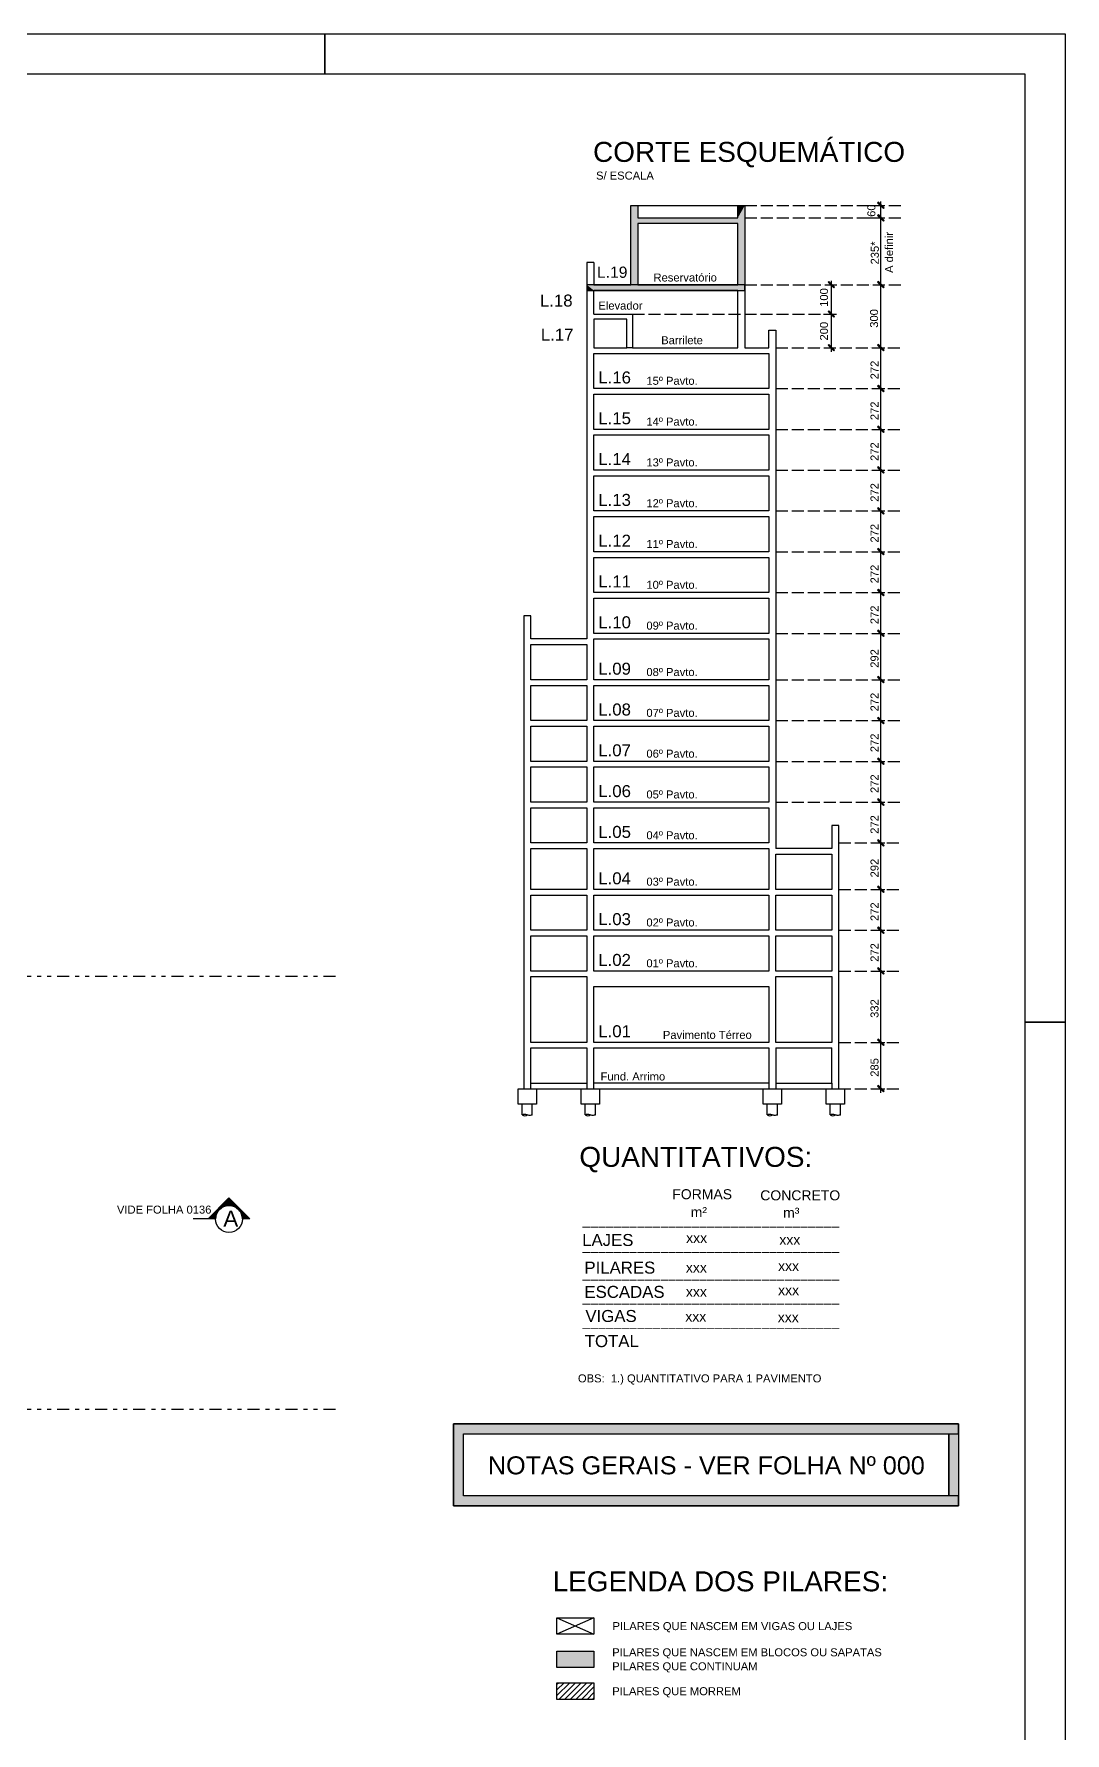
# Model space of a CAD drawing. Extents: x 0 to 119, y 0 to 84.
# Drawn here: x 93.13 to 118.9, y 41.63 to 84.1 of the extents above; entities that cross this region are included whole.
import ezdxf

# ---------------------------------------------------------------- set-up
doc = ezdxf.new("R2010")
doc.units = 0
doc.header["$MEASUREMENT"] = 0
doc.linetypes.add('ESTILO_TQS_0004', pattern=[1.09, 0.3, -0.15, 0.02, -0.15, 0.02, -0.15, 0.3])
doc.linetypes.add('ESTILO_TQS_0005', pattern=[0.4, 0.3, -0.1])
for name, color, linetype in [('1', 1, 'CONTINUOUS'), ('2', 2, 'CONTINUOUS'), ('3', 3, 'CONTINUOUS'), ('37', 8, 'CONTINUOUS'), ('4', 4, 'CONTINUOUS'), ('5', 5, 'CONTINUOUS'), ('7', 7, 'CONTINUOUS'), ('8', 8, 'CONTINUOUS')]:
    doc.layers.add(name, color=color, linetype=linetype)
doc.styles.add('TQS_ARIAL', font='arial.ttf')

msp = doc.modelspace()

# ---------------------------------------------------------------- linework, layer by layer
at = {"layer": '1', "linetype": 'Continuous'}
for p, q in [((114.298987, 79.402365), (114.298987, 79.913473)), ((108.222925, 79.813473), (110.722925, 79.813473)), ((113.912206, 79.502365), (114.398987, 79.502365)), ((114.02214, 79.813473), (114.398987, 79.813473)), ((114.255596, 79.502365), (114.398987, 79.502365)), ((114.298987, 77.730281), (114.298987, 79.602365)), ((112.945751, 77.830281), (113.16113, 77.830281)), ((113.06113, 76.99864), (113.06113, 77.930281)), ((114.1273, 77.830281), (114.398987, 77.830281)), ((114.130652, 77.830281), (114.398987, 77.830281)), ((114.298987, 76.157137), (114.298987, 77.930281)), ((112.860185, 77.09864), (113.16113, 77.09864)), ((112.889443, 77.09864), (113.16113, 77.09864)), ((113.06113, 76.157137), (113.06113, 77.19864)), ((112.889443, 76.257137), (113.16113, 76.257137)), ((114.1273, 76.257137), (114.398987, 76.257137)), ((114.1623, 76.257137), (114.398987, 76.257137)), ((114.298987, 75.137137), (114.298987, 76.357137)), ((114.1273, 75.237137), (114.398987, 75.237137)), ((114.1623, 75.237137), (114.398987, 75.237137)), ((114.298987, 74.117137), (114.298987, 75.337137)), ((114.1273, 74.217137), (114.398987, 74.217137)), ((114.1623, 74.217137), (114.398987, 74.217137)), ((114.298987, 73.097137), (114.298987, 74.317137)), ((114.1273, 73.197137), (114.398987, 73.197137)), ((114.1623, 73.197137), (114.398987, 73.197137)), ((114.298987, 72.077137), (114.298987, 73.297137)), ((114.298987, 71.057137), (114.298987, 72.277137)), ((114.1273, 72.177137), (114.398987, 72.177137)), ((114.1623, 72.177137), (114.398987, 72.177137)), ((114.1273, 71.157137), (114.398987, 71.157137)), ((114.1623, 71.157137), (114.398987, 71.157137)), ((114.298987, 70.037137), (114.298987, 71.257137)), ((114.1273, 70.137137), (114.398987, 70.137137)), ((114.1623, 70.137137), (114.398987, 70.137137)), ((114.298987, 69.017137), (114.298987, 70.237137)), ((114.1273, 69.117137), (114.398987, 69.117137)), ((114.1623, 69.117137), (114.398987, 69.117137)), ((114.298987, 67.857137), (114.298987, 69.217137)), ((114.1273, 67.957137), (114.398987, 67.957137)), ((114.1623, 67.957137), (114.398987, 67.957137)), ((114.298987, 66.837137), (114.298987, 68.057137)), ((114.1273, 66.937137), (114.398987, 66.937137)), ((114.1623, 66.937137), (114.398987, 66.937137)), ((114.298987, 65.817137), (114.298987, 67.037137)), ((114.1273, 65.917137), (114.398987, 65.917137)), ((114.1623, 65.917137), (114.398987, 65.917137)), ((114.298987, 64.797137), (114.298987, 66.017137)), ((114.298987, 63.777137), (114.298987, 64.997137)), ((114.1273, 64.897137), (114.398987, 64.897137)), ((114.1623, 64.897137), (114.398987, 64.897137)), ((114.1273, 63.877137), (114.398987, 63.877137)), ((114.1623, 63.877137), (114.398987, 63.877137)), ((114.298987, 62.617137), (114.298987, 63.977137)), ((114.1273, 62.717137), (114.398987, 62.717137)), ((114.1623, 62.717137), (114.398987, 62.717137)), ((114.298987, 61.597137), (114.298987, 62.817137)), ((114.1273, 61.697137), (114.398987, 61.697137)), ((114.1623, 61.697137), (114.398987, 61.697137)), ((114.298987, 60.577137), (114.298987, 61.797137)), ((114.298987, 58.794055), (114.298987, 60.777137)), ((114.225942, 60.677137), (114.398987, 60.677137)), ((114.225942, 60.677137), (114.398987, 60.677137)), ((114.225942, 58.894055), (114.398987, 58.894055)), ((114.225942, 58.894055), (114.398987, 58.894055)), ((114.298987, 57.634063), (114.298987, 58.994055)), ((114.1273, 57.734063), (114.398987, 57.734063)), ((106.20367, 44.510878), (107.128451, 44.09677)), ((107.128451, 44.510878), (106.20367, 44.09677))]:
    msp.add_line(p, q, dxfattribs=at)
at = {"layer": '1', "linetype": 'ESTILO_TQS_0005'}
for p, q in [((110.897925, 79.813473), (114.806675, 79.813473)), ((110.897925, 79.502365), (114.806675, 79.502365)), ((110.897925, 77.830281), (114.793578, 77.830281)), ((108.090817, 77.09864), (113.2398, 77.09864)), ((111.672925, 76.257137), (114.806675, 76.257137)), ((111.672925, 75.237137), (114.806675, 75.237137)), ((111.672925, 74.217137), (114.806675, 74.217137)), ((111.672925, 73.197137), (114.806675, 73.197137)), ((111.672925, 72.177137), (114.806675, 72.177137)), ((111.672925, 71.157137), (114.806675, 71.157137)), ((111.672925, 70.137137), (114.806675, 70.137137)), ((111.672925, 69.117137), (114.806675, 69.117137)), ((111.672925, 67.957137), (114.806675, 67.957137)), ((111.672925, 66.937137), (114.806675, 66.937137)), ((111.672925, 65.917137), (114.806675, 65.917137)), ((111.672925, 64.897137), (114.806675, 64.897137)), ((113.247925, 63.877137), (114.806675, 63.877137)), ((113.247925, 62.717137), (114.806675, 62.717137)), ((113.247925, 61.697137), (114.806675, 61.697137)), ((113.247925, 60.677137), (114.806675, 60.677137)), ((113.247925, 58.894054), (114.806675, 58.894054)), ((113.247925, 57.734063), (114.806675, 57.734063))]:
    msp.add_line(p, q, dxfattribs=at)
at = {"layer": '1', "linetype": 'Continuous'}
for points in [[(44.900062, 84.099942), (63.400062, 84.099942), (63.400062, 83.099942), (63.400062, 84.099942), (81.900062, 84.099942), (81.900062, 83.099942), (81.900062, 84.099942), (100.400062, 84.099942), (100.400062, 83.099942), (100.400062, 84.099942), (118.900062, 84.099942), (118.900062, 59.399942), (117.900062, 59.399942), (118.900062, 59.399942), (118.900062, 29.699942)], [(114.378548, 79.75159), (114.235642, 79.894496), (114.217964, 79.876818), (114.36087, 79.733913), (114.378548, 79.75159)], [(114.378548, 79.440482), (114.235642, 79.583388), (114.217964, 79.56571), (114.36087, 79.422805), (114.378548, 79.440482)], [(114.378548, 79.440482), (114.235642, 79.583388), (114.217964, 79.56571), (114.36087, 79.422805), (114.378548, 79.440482)], [(113.14069, 77.768398), (112.997785, 77.911304), (112.980107, 77.893626), (113.123013, 77.75072), (113.14069, 77.768398)], [(114.378548, 77.768398), (114.235642, 77.911304), (114.217964, 77.893626), (114.36087, 77.75072), (114.378548, 77.768398)], [(114.378548, 77.768398), (114.235642, 77.911304), (114.217964, 77.893626), (114.36087, 77.75072), (114.378548, 77.768398)], [(113.14069, 77.036757), (112.997785, 77.179663), (112.980107, 77.161985), (113.123013, 77.01908), (113.14069, 77.036757)], [(113.14069, 77.036757), (112.997785, 77.179663), (112.980107, 77.161985), (113.123013, 77.01908), (113.14069, 77.036757)], [(113.14069, 76.195254), (112.997785, 76.33816), (112.980107, 76.320482), (113.123013, 76.177576), (113.14069, 76.195254)], [(114.378548, 76.195254), (114.235642, 76.33816), (114.217964, 76.320482), (114.36087, 76.177576), (114.378548, 76.195254)], [(114.378548, 76.195254), (114.235642, 76.33816), (114.217964, 76.320482), (114.36087, 76.177576), (114.378548, 76.195254)], [(114.378548, 75.175254), (114.235642, 75.31816), (114.217964, 75.300482), (114.36087, 75.157576), (114.378548, 75.175254)], [(114.378548, 75.175254), (114.235642, 75.31816), (114.217964, 75.300482), (114.36087, 75.157576), (114.378548, 75.175254)], [(114.378548, 74.155254), (114.235642, 74.29816), (114.217964, 74.280482), (114.36087, 74.137576), (114.378548, 74.155254)], [(114.378548, 74.155254), (114.235642, 74.29816), (114.217964, 74.280482), (114.36087, 74.137576), (114.378548, 74.155254)], [(114.378548, 73.135254), (114.235642, 73.27816), (114.217964, 73.260482), (114.36087, 73.117576), (114.378548, 73.135254)], [(114.378548, 73.135254), (114.235642, 73.27816), (114.217964, 73.260482), (114.36087, 73.117576), (114.378548, 73.135254)], [(114.378548, 72.115254), (114.235642, 72.25816), (114.217964, 72.240482), (114.36087, 72.097576), (114.378548, 72.115254)], [(114.378548, 72.115254), (114.235642, 72.25816), (114.217964, 72.240482), (114.36087, 72.097576), (114.378548, 72.115254)], [(114.378548, 71.095254), (114.235642, 71.23816), (114.217964, 71.220482), (114.36087, 71.077576), (114.378548, 71.095254)], [(114.378548, 71.095254), (114.235642, 71.23816), (114.217964, 71.220482), (114.36087, 71.077576), (114.378548, 71.095254)], [(114.378548, 70.075254), (114.235642, 70.21816), (114.217964, 70.200482), (114.36087, 70.057576), (114.378548, 70.075254)], [(114.378548, 70.075254), (114.235642, 70.21816), (114.217964, 70.200482), (114.36087, 70.057576), (114.378548, 70.075254)], [(114.378548, 69.055254), (114.235642, 69.19816), (114.217964, 69.180482), (114.36087, 69.037576), (114.378548, 69.055254)], [(114.378548, 69.055254), (114.235642, 69.19816), (114.217964, 69.180482), (114.36087, 69.037576), (114.378548, 69.055254)], [(114.378548, 67.895254), (114.235642, 68.03816), (114.217964, 68.020482), (114.36087, 67.877576), (114.378548, 67.895254)], [(114.378548, 67.895254), (114.235642, 68.03816), (114.217964, 68.020482), (114.36087, 67.877576), (114.378548, 67.895254)], [(114.378548, 66.875254), (114.235642, 67.01816), (114.217964, 67.000482), (114.36087, 66.857576), (114.378548, 66.875254)], [(114.378548, 66.875254), (114.235642, 67.01816), (114.217964, 67.000482), (114.36087, 66.857576), (114.378548, 66.875254)], [(114.378548, 65.855254), (114.235642, 65.99816), (114.217964, 65.980482), (114.36087, 65.837576), (114.378548, 65.855254)], [(114.378548, 65.855254), (114.235642, 65.99816), (114.217964, 65.980482), (114.36087, 65.837576), (114.378548, 65.855254)], [(114.378548, 64.835254), (114.235642, 64.97816), (114.217964, 64.960482), (114.36087, 64.817576), (114.378548, 64.835254)], [(114.378548, 64.835254), (114.235642, 64.97816), (114.217964, 64.960482), (114.36087, 64.817576), (114.378548, 64.835254)], [(114.378548, 63.815254), (114.235642, 63.95816), (114.217964, 63.940482), (114.36087, 63.797576), (114.378548, 63.815254)], [(114.378548, 63.815254), (114.235642, 63.95816), (114.217964, 63.940482), (114.36087, 63.797576), (114.378548, 63.815254)], [(114.378548, 62.655254), (114.235642, 62.79816), (114.217964, 62.780482), (114.36087, 62.637576), (114.378548, 62.655254)], [(114.378548, 62.655254), (114.235642, 62.79816), (114.217964, 62.780482), (114.36087, 62.637576), (114.378548, 62.655254)], [(114.378548, 61.635254), (114.235642, 61.77816), (114.217964, 61.760482), (114.36087, 61.617576), (114.378548, 61.635254)], [(114.378548, 61.635254), (114.235642, 61.77816), (114.217964, 61.760482), (114.36087, 61.617576), (114.378548, 61.635254)], [(114.378548, 60.615254), (114.235642, 60.75816), (114.217964, 60.740482), (114.36087, 60.597576), (114.378548, 60.615254)], [(114.378548, 60.615254), (114.235642, 60.75816), (114.217964, 60.740482), (114.36087, 60.597576), (114.378548, 60.615254)], [(114.378548, 58.832172), (114.235642, 58.975077), (114.217964, 58.9574), (114.36087, 58.814494), (114.378548, 58.832172)], [(114.378548, 58.832172), (114.235642, 58.975077), (114.217964, 58.9574), (114.36087, 58.814494), (114.378548, 58.832172)], [(114.378548, 57.67218), (114.235642, 57.815086), (114.217964, 57.797408), (114.36087, 57.654503), (114.378548, 57.67218)], [(97.485668, 54.479199), (98.006171, 55.004043), (98.526674, 54.479199), (98.342149, 54.479199), (98.341141, 54.505205), (98.337569, 54.534488), (98.330766, 54.565913), (98.320726, 54.597253), (98.308622, 54.625502), (98.293401, 54.653499), (98.277655, 54.677133), (98.258839, 54.700649), (98.23935, 54.721086), (98.210006, 54.746281), (98.176165, 54.768998), (98.151101, 54.782311), (98.119025, 54.795657), (98.083469, 54.806165), (98.043249, 54.813125), (98.009451, 54.815161), (97.981294, 54.814255), (97.942325, 54.809055), (97.909335, 54.80092), (97.873345, 54.787807), (97.842385, 54.772551), (97.813976, 54.754776), (97.788277, 54.73494), (97.762039, 54.710025), (97.735942, 54.678843), (97.716127, 54.648775), (97.699088, 54.615513), (97.686933, 54.58393), (97.679244, 54.55666), (97.673784, 54.528192), (97.6708, 54.499393), (97.670192, 54.479199), (97.485668, 54.479199)], [(103.620622, 49.358555), (103.620622, 47.311029), (116.241603, 47.311029), (116.241603, 47.559169), (103.868704, 47.559169), (103.868704, 49.110474), (116.241603, 49.110474), (116.241603, 49.358555), (103.620622, 49.358555)], [(115.993522, 49.110474), (116.241603, 49.110474), (116.241603, 47.559169), (115.993522, 47.559169), (115.993522, 49.110474)]]:
    msp.add_lwpolyline(points, dxfattribs=at)
for points in [[(114.378548, 79.75159), (114.235642, 79.894496), (114.217964, 79.876818)], [(114.378548, 79.75159), (114.217964, 79.876818), (114.36087, 79.733913)], [(114.378548, 79.440482), (114.235642, 79.583388), (114.217964, 79.56571)], [(114.378548, 79.440482), (114.235642, 79.583388), (114.217964, 79.56571)], [(114.378548, 79.440482), (114.217964, 79.56571), (114.36087, 79.422805)], [(114.378548, 79.440482), (114.217964, 79.56571), (114.36087, 79.422805)], [(114.378548, 79.75159), (114.36087, 79.733913), (114.378548, 79.75159)], [(114.378548, 79.440482), (114.36087, 79.422805), (114.378548, 79.440482)], [(114.378548, 79.440482), (114.36087, 79.422805), (114.378548, 79.440482)], [(113.14069, 77.768398), (112.997785, 77.911304), (112.980107, 77.893626)], [(113.14069, 77.768398), (112.980107, 77.893626), (113.123013, 77.75072)], [(113.14069, 77.768398), (113.123013, 77.75072), (113.14069, 77.768398)], [(114.378548, 77.768398), (114.235642, 77.911304), (114.217964, 77.893626)], [(114.378548, 77.768398), (114.235642, 77.911304), (114.217964, 77.893626)], [(114.378548, 77.768398), (114.217964, 77.893626), (114.36087, 77.75072)], [(114.378548, 77.768398), (114.217964, 77.893626), (114.36087, 77.75072)], [(114.378548, 77.768398), (114.36087, 77.75072), (114.378548, 77.768398)], [(114.378548, 77.768398), (114.36087, 77.75072), (114.378548, 77.768398)], [(113.14069, 77.036757), (112.997785, 77.179663), (112.980107, 77.161985)], [(113.14069, 77.036757), (112.997785, 77.179663), (112.980107, 77.161985)], [(113.14069, 77.036757), (112.980107, 77.161985), (113.123013, 77.01908)], [(113.14069, 77.036757), (112.980107, 77.161985), (113.123013, 77.01908)], [(113.14069, 77.036757), (113.123013, 77.01908), (113.14069, 77.036757)], [(113.14069, 77.036757), (113.123013, 77.01908), (113.14069, 77.036757)], [(113.14069, 76.195254), (112.997785, 76.33816), (112.980107, 76.320482)], [(113.14069, 76.195254), (112.980107, 76.320482), (113.123013, 76.177576)], [(113.14069, 76.195254), (113.123013, 76.177576), (113.14069, 76.195254)], [(114.378548, 76.195254), (114.235642, 76.33816), (114.217964, 76.320482)], [(114.378548, 76.195254), (114.235642, 76.33816), (114.217964, 76.320482)], [(114.378548, 76.195254), (114.217964, 76.320482), (114.36087, 76.177576)], [(114.378548, 76.195254), (114.217964, 76.320482), (114.36087, 76.177576)], [(114.378548, 76.195254), (114.36087, 76.177576), (114.378548, 76.195254)], [(114.378548, 76.195254), (114.36087, 76.177576), (114.378548, 76.195254)], [(114.378548, 75.175254), (114.235642, 75.31816), (114.217964, 75.300482)], [(114.378548, 75.175254), (114.235642, 75.31816), (114.217964, 75.300482)], [(114.378548, 75.175254), (114.217964, 75.300482), (114.36087, 75.157576)], [(114.378548, 75.175254), (114.217964, 75.300482), (114.36087, 75.157576)], [(114.378548, 75.175254), (114.36087, 75.157576), (114.378548, 75.175254)], [(114.378548, 75.175254), (114.36087, 75.157576), (114.378548, 75.175254)], [(114.378548, 74.155254), (114.235642, 74.29816), (114.217964, 74.280482)], [(114.378548, 74.155254), (114.235642, 74.29816), (114.217964, 74.280482)], [(114.378548, 74.155254), (114.217964, 74.280482), (114.36087, 74.137576)], [(114.378548, 74.155254), (114.217964, 74.280482), (114.36087, 74.137576)], [(114.378548, 74.155254), (114.36087, 74.137576), (114.378548, 74.155254)], [(114.378548, 74.155254), (114.36087, 74.137576), (114.378548, 74.155254)], [(114.378548, 73.135254), (114.235642, 73.27816), (114.217964, 73.260482)], [(114.378548, 73.135254), (114.235642, 73.27816), (114.217964, 73.260482)], [(114.378548, 73.135254), (114.217964, 73.260482), (114.36087, 73.117576)], [(114.378548, 73.135254), (114.217964, 73.260482), (114.36087, 73.117576)], [(114.378548, 73.135254), (114.36087, 73.117576), (114.378548, 73.135254)], [(114.378548, 73.135254), (114.36087, 73.117576), (114.378548, 73.135254)], [(114.378548, 72.115254), (114.235642, 72.25816), (114.217964, 72.240482)], [(114.378548, 72.115254), (114.235642, 72.25816), (114.217964, 72.240482)], [(114.378548, 72.115254), (114.217964, 72.240482), (114.36087, 72.097576)], [(114.378548, 72.115254), (114.217964, 72.240482), (114.36087, 72.097576)], [(114.378548, 72.115254), (114.36087, 72.097576), (114.378548, 72.115254)], [(114.378548, 72.115254), (114.36087, 72.097576), (114.378548, 72.115254)], [(114.378548, 71.095254), (114.235642, 71.23816), (114.217964, 71.220482)], [(114.378548, 71.095254), (114.235642, 71.23816), (114.217964, 71.220482)], [(114.378548, 71.095254), (114.217964, 71.220482), (114.36087, 71.077576)], [(114.378548, 71.095254), (114.217964, 71.220482), (114.36087, 71.077576)], [(114.378548, 71.095254), (114.36087, 71.077576), (114.378548, 71.095254)], [(114.378548, 71.095254), (114.36087, 71.077576), (114.378548, 71.095254)], [(114.378548, 70.075254), (114.235642, 70.21816), (114.217964, 70.200482)], [(114.378548, 70.075254), (114.235642, 70.21816), (114.217964, 70.200482)], [(114.378548, 70.075254), (114.217964, 70.200482), (114.36087, 70.057576)], [(114.378548, 70.075254), (114.217964, 70.200482), (114.36087, 70.057576)], [(114.378548, 70.075254), (114.36087, 70.057576), (114.378548, 70.075254)], [(114.378548, 70.075254), (114.36087, 70.057576), (114.378548, 70.075254)], [(114.378548, 69.055254), (114.235642, 69.19816), (114.217964, 69.180482)], [(114.378548, 69.055254), (114.235642, 69.19816), (114.217964, 69.180482)], [(114.378548, 69.055254), (114.217964, 69.180482), (114.36087, 69.037576)], [(114.378548, 69.055254), (114.217964, 69.180482), (114.36087, 69.037576)], [(114.378548, 69.055254), (114.36087, 69.037576), (114.378548, 69.055254)], [(114.378548, 69.055254), (114.36087, 69.037576), (114.378548, 69.055254)], [(114.378548, 67.895254), (114.235642, 68.03816), (114.217964, 68.020482)], [(114.378548, 67.895254), (114.235642, 68.03816), (114.217964, 68.020482)], [(114.378548, 67.895254), (114.217964, 68.020482), (114.36087, 67.877576)], [(114.378548, 67.895254), (114.217964, 68.020482), (114.36087, 67.877576)], [(114.378548, 67.895254), (114.36087, 67.877576), (114.378548, 67.895254)], [(114.378548, 67.895254), (114.36087, 67.877576), (114.378548, 67.895254)], [(114.378548, 66.875254), (114.235642, 67.01816), (114.217964, 67.000482)], [(114.378548, 66.875254), (114.235642, 67.01816), (114.217964, 67.000482)], [(114.378548, 66.875254), (114.217964, 67.000482), (114.36087, 66.857576)], [(114.378548, 66.875254), (114.217964, 67.000482), (114.36087, 66.857576)], [(114.378548, 66.875254), (114.36087, 66.857576), (114.378548, 66.875254)], [(114.378548, 66.875254), (114.36087, 66.857576), (114.378548, 66.875254)], [(114.378548, 65.855254), (114.235642, 65.99816), (114.217964, 65.980482)], [(114.378548, 65.855254), (114.235642, 65.99816), (114.217964, 65.980482)], [(114.378548, 65.855254), (114.217964, 65.980482), (114.36087, 65.837576)], [(114.378548, 65.855254), (114.217964, 65.980482), (114.36087, 65.837576)], [(114.378548, 65.855254), (114.36087, 65.837576), (114.378548, 65.855254)], [(114.378548, 65.855254), (114.36087, 65.837576), (114.378548, 65.855254)], [(114.378548, 64.835254), (114.235642, 64.97816), (114.217964, 64.960482)], [(114.378548, 64.835254), (114.235642, 64.97816), (114.217964, 64.960482)], [(114.378548, 64.835254), (114.217964, 64.960482), (114.36087, 64.817576)], [(114.378548, 64.835254), (114.217964, 64.960482), (114.36087, 64.817576)], [(114.378548, 64.835254), (114.36087, 64.817576), (114.378548, 64.835254)], [(114.378548, 64.835254), (114.36087, 64.817576), (114.378548, 64.835254)], [(114.378548, 63.815254), (114.235642, 63.95816), (114.217964, 63.940482)], [(114.378548, 63.815254), (114.235642, 63.95816), (114.217964, 63.940482)], [(114.378548, 63.815254), (114.217964, 63.940482), (114.36087, 63.797576)], [(114.378548, 63.815254), (114.217964, 63.940482), (114.36087, 63.797576)], [(114.378548, 63.815254), (114.36087, 63.797576), (114.378548, 63.815254)], [(114.378548, 63.815254), (114.36087, 63.797576), (114.378548, 63.815254)], [(114.378548, 62.655254), (114.235642, 62.79816), (114.217964, 62.780482)], [(114.378548, 62.655254), (114.235642, 62.79816), (114.217964, 62.780482)], [(114.378548, 62.655254), (114.217964, 62.780482), (114.36087, 62.637576)], [(114.378548, 62.655254), (114.217964, 62.780482), (114.36087, 62.637576)], [(114.378548, 62.655254), (114.36087, 62.637576), (114.378548, 62.655254)], [(114.378548, 62.655254), (114.36087, 62.637576), (114.378548, 62.655254)], [(114.378548, 61.635254), (114.235642, 61.77816), (114.217964, 61.760482)], [(114.378548, 61.635254), (114.235642, 61.77816), (114.217964, 61.760482)], [(114.378548, 61.635254), (114.217964, 61.760482), (114.36087, 61.617576)], [(114.378548, 61.635254), (114.217964, 61.760482), (114.36087, 61.617576)], [(114.378548, 61.635254), (114.36087, 61.617576), (114.378548, 61.635254)], [(114.378548, 61.635254), (114.36087, 61.617576), (114.378548, 61.635254)], [(114.378548, 60.615254), (114.235642, 60.75816), (114.217964, 60.740482)], [(114.378548, 60.615254), (114.235642, 60.75816), (114.217964, 60.740482)], [(114.378548, 60.615254), (114.217964, 60.740482), (114.36087, 60.597576)], [(114.378548, 60.615254), (114.217964, 60.740482), (114.36087, 60.597576)], [(114.378548, 60.615254), (114.36087, 60.597576), (114.378548, 60.615254)], [(114.378548, 60.615254), (114.36087, 60.597576), (114.378548, 60.615254)], [(114.378548, 58.832172), (114.235642, 58.975077), (114.217964, 58.9574)], [(114.378548, 58.832172), (114.235642, 58.975077), (114.217964, 58.9574)], [(114.378548, 58.832172), (114.217964, 58.9574), (114.36087, 58.814494)], [(114.378548, 58.832172), (114.217964, 58.9574), (114.36087, 58.814494)], [(114.378548, 58.832172), (114.36087, 58.814494), (114.378548, 58.832172)], [(114.378548, 58.832172), (114.36087, 58.814494), (114.378548, 58.832172)], [(114.378548, 57.67218), (114.235642, 57.815086), (114.217964, 57.797408)], [(114.378548, 57.67218), (114.217964, 57.797408), (114.36087, 57.654503)], [(114.378548, 57.67218), (114.36087, 57.654503), (114.378548, 57.67218)], [(98.006171, 55.004043), (97.735942, 54.678843), (97.485668, 54.479199)], [(98.006171, 55.004043), (97.762039, 54.710025), (97.735942, 54.678843)], [(98.006171, 55.004043), (97.788277, 54.73494), (97.762039, 54.710025)], [(98.006171, 55.004043), (97.813976, 54.754776), (97.788277, 54.73494)], [(98.006171, 55.004043), (97.842385, 54.772551), (97.813976, 54.754776)], [(98.006171, 55.004043), (97.873345, 54.787807), (97.842385, 54.772551)], [(98.006171, 55.004043), (97.909335, 54.80092), (97.873345, 54.787807)], [(98.006171, 55.004043), (97.942325, 54.809055), (97.909335, 54.80092)], [(98.006171, 55.004043), (97.981294, 54.814255), (97.942325, 54.809055)], [(98.006171, 55.004043), (98.009451, 54.815161), (97.981294, 54.814255)], [(98.526674, 54.479199), (98.210006, 54.746281), (98.006171, 55.004043)], [(98.006171, 55.004043), (98.210006, 54.746281), (98.176165, 54.768998)], [(98.006171, 55.004043), (98.176165, 54.768998), (98.151101, 54.782311)], [(98.006171, 55.004043), (98.151101, 54.782311), (98.119025, 54.795657)], [(98.006171, 55.004043), (98.119025, 54.795657), (98.083469, 54.806165)], [(98.006171, 55.004043), (98.083469, 54.806165), (98.043249, 54.813125)], [(98.006171, 55.004043), (98.043249, 54.813125), (98.009451, 54.815161)], [(97.485668, 54.479199), (97.735942, 54.678843), (97.716127, 54.648775)], [(97.485668, 54.479199), (97.716127, 54.648775), (97.699088, 54.615513)], [(97.485668, 54.479199), (97.699088, 54.615513), (97.686933, 54.58393)], [(97.485668, 54.479199), (97.686933, 54.58393), (97.679244, 54.55666)], [(97.485668, 54.479199), (97.679244, 54.55666), (97.673784, 54.528192)], [(97.485668, 54.479199), (97.673784, 54.528192), (97.6708, 54.499393)], [(97.485668, 54.479199), (97.6708, 54.499393), (97.670192, 54.479199)], [(98.526674, 54.479199), (98.23935, 54.721086), (98.210006, 54.746281)], [(98.526674, 54.479199), (98.258839, 54.700649), (98.23935, 54.721086)], [(98.526674, 54.479199), (98.277655, 54.677133), (98.258839, 54.700649)], [(98.526674, 54.479199), (98.293401, 54.653499), (98.277655, 54.677133)], [(98.526674, 54.479199), (98.308622, 54.625502), (98.293401, 54.653499)], [(98.526674, 54.479199), (98.320726, 54.597253), (98.308622, 54.625502)], [(98.526674, 54.479199), (98.330766, 54.565913), (98.320726, 54.597253)], [(98.526674, 54.479199), (98.337569, 54.534488), (98.330766, 54.565913)], [(98.526674, 54.479199), (98.341141, 54.505205), (98.337569, 54.534488)], [(98.526674, 54.479199), (98.342149, 54.479199), (98.341141, 54.505205)], [(116.241603, 49.358555), (103.620622, 49.358555), (103.868704, 49.110474)], [(103.868704, 49.110474), (103.620622, 49.358555), (103.868704, 47.559169)], [(103.620622, 49.358555), (103.620622, 47.311029), (103.868704, 47.559169)], [(116.241603, 49.110474), (116.241603, 49.358555), (103.868704, 49.110474)], [(115.993522, 49.110474), (116.241603, 49.110474), (116.241603, 47.559169)], [(115.993522, 49.110474), (116.241603, 47.559169), (115.993522, 47.559169)], [(115.993522, 49.110474), (115.993522, 47.559169), (115.993522, 49.110474)], [(103.868704, 47.559169), (103.620622, 47.311029), (116.241603, 47.311029)], [(116.241603, 47.311029), (116.241603, 47.559169), (103.868704, 47.559169)]]:
    msp.add_solid(points, dxfattribs=at)
at = {"layer": '2', "linetype": 'Continuous'}
for p, q in [((113.812206, 79.502365), (113.812206, 79.502365)), ((113.92214, 79.813473), (113.92214, 79.813473)), ((114.155596, 79.502365), (114.155596, 79.502365)), ((112.845751, 77.830281), (112.845751, 77.830281)), ((114.0273, 77.830281), (114.0273, 77.830281)), ((114.030652, 77.830281), (114.030652, 77.830281)), ((112.760185, 77.09864), (112.760185, 77.09864)), ((112.789443, 77.09864), (112.789443, 77.09864)), ((112.789443, 76.257137), (112.789443, 76.257137)), ((114.0273, 76.257137), (114.0273, 76.257137)), ((114.0623, 76.257137), (114.0623, 76.257137)), ((114.0273, 75.237137), (114.0273, 75.237137)), ((114.0623, 75.237137), (114.0623, 75.237137)), ((114.0273, 74.217137), (114.0273, 74.217137)), ((114.0623, 74.217137), (114.0623, 74.217137)), ((114.0273, 73.197137), (114.0273, 73.197137)), ((114.0623, 73.197137), (114.0623, 73.197137)), ((114.0273, 72.177137), (114.0273, 72.177137)), ((114.0623, 72.177137), (114.0623, 72.177137)), ((114.0273, 71.157137), (114.0273, 71.157137)), ((114.0623, 71.157137), (114.0623, 71.157137)), ((114.0273, 70.137137), (114.0273, 70.137137)), ((114.0623, 70.137137), (114.0623, 70.137137)), ((114.0273, 69.117137), (114.0273, 69.117137)), ((114.0623, 69.117137), (114.0623, 69.117137)), ((114.0273, 67.957137), (114.0273, 67.957137)), ((114.0623, 67.957137), (114.0623, 67.957137)), ((114.0273, 66.937137), (114.0273, 66.937137)), ((114.0623, 66.937137), (114.0623, 66.937137)), ((114.0273, 65.917137), (114.0273, 65.917137)), ((114.0623, 65.917137), (114.0623, 65.917137)), ((114.0273, 64.897137), (114.0273, 64.897137)), ((114.0623, 64.897137), (114.0623, 64.897137)), ((114.0273, 63.877137), (114.0273, 63.877137)), ((114.0623, 63.877137), (114.0623, 63.877137)), ((114.0273, 62.717137), (114.0273, 62.717137)), ((114.0623, 62.717137), (114.0623, 62.717137)), ((114.0273, 61.697137), (114.0273, 61.697137)), ((114.0623, 61.697137), (114.0623, 61.697137)), ((114.125942, 60.677137), (114.125942, 60.677137)), ((114.125942, 60.677137), (114.125942, 60.677137)), ((114.125942, 58.894055), (114.125942, 58.894055)), ((114.125942, 58.894055), (114.125942, 58.894055)), ((114.0273, 57.734063), (114.0273, 57.734063)), ((97.485668, 54.479199), (98.006171, 55.004043)), ((98.006171, 55.004043), (98.526674, 54.479199)), ((97.670192, 54.479199), (97.109379, 54.479199)), ((98.526674, 54.479199), (98.342149, 54.479199)), ((106.20367, 42.564059), (106.524276, 42.884666)), ((106.20367, 42.705481), (106.382855, 42.884666)), ((106.20367, 42.846902), (106.241433, 42.884666)), ((106.251588, 42.470556), (106.665698, 42.884666)), ((106.393009, 42.470556), (106.807119, 42.884666)), ((106.534431, 42.470556), (106.94854, 42.884666)), ((106.675852, 42.470556), (107.089962, 42.884666)), ((106.817273, 42.470556), (107.128451, 42.781734)), ((106.958695, 42.470556), (107.128451, 42.640313)), ((107.100116, 42.470556), (107.128451, 42.498891))]:
    msp.add_line(p, q, dxfattribs=at)
at = {"layer": '2', "linetype": 'ESTILO_TQS_0004'}
for p, q in [((100.665701, 60.5392), (62.961451, 60.5392)), ((100.665701, 49.7192), (62.961451, 49.7192))]:
    msp.add_line(p, q, dxfattribs=at)
at = {"layer": '2', "linetype": 'Continuous'}
for points in [[(103.620622, 49.358555), (116.241603, 49.358555), (116.241603, 47.311029), (103.620622, 47.311029), (103.620622, 49.358555)], [(103.620622, 49.358555), (116.241603, 49.358555), (116.241603, 47.311029), (103.620622, 47.311029), (103.620622, 49.358555)], [(103.868704, 49.110474), (115.993522, 49.110474), (115.993522, 47.559111), (103.868704, 47.559111), (103.868704, 49.110474)]]:
    msp.add_lwpolyline(points, dxfattribs=at)
msp.add_circle((98.006171, 54.479199), 0.335978, dxfattribs=at)
at = {"layer": '3', "linetype": 'Continuous'}
for p, q in [((107.122925, 77.09864), (107.122925, 77.690281)), ((107.122925, 58.754054), (111.497925, 58.754054)), ((107.122925, 57.734054), (107.122925, 58.754054)), ((111.497925, 58.754054), (111.497925, 57.874063)), ((111.672925, 58.754054), (111.672925, 57.874063)), ((111.672925, 58.754054), (113.072925, 58.754054)), ((113.072925, 57.874063), (113.072925, 58.754054)), ((105.547925, 57.874063), (106.947925, 57.874063)), ((111.497925, 57.874063), (107.122925, 57.874063)), ((111.497925, 57.874063), (111.497925, 57.734063)), ((111.672925, 57.874063), (113.072925, 57.874063)), ((111.672925, 57.874063), (111.672925, 57.734063)), ((113.072925, 57.874063), (113.072925, 57.734063)), ((105.333361, 57.082654), (105.333361, 57.352232)), ((105.58749, 57.082654), (105.58749, 57.352232)), ((105.688858, 57.734054), (106.806993, 57.734054)), ((106.908361, 57.082654), (106.908361, 57.352232)), ((107.16249, 57.082654), (107.16249, 57.352232)), ((107.263858, 57.734054), (111.497925, 57.734063)), ((111.459293, 57.082663), (111.459293, 57.352241)), ((111.713423, 57.082663), (111.713423, 57.352241)), ((111.814791, 57.734063), (112.931993, 57.734063)), ((113.033361, 57.082663), (113.033361, 57.352241)), ((113.28749, 57.082663), (113.28749, 57.352241))]:
    msp.add_line(p, q, dxfattribs=at)
for points in [[(107.122925, 78.390281), (107.122925, 77.830281), (108.047925, 77.830281), (108.047925, 79.813473), (108.222925, 79.813473), (108.222925, 79.502365), (110.722925, 79.502365), (110.722925, 79.813473), (110.897925, 79.813473), (110.897925, 76.257137), (111.497925, 76.257137), (111.497925, 76.697137), (111.672925, 76.697137), (111.672925, 63.737137)], [(108.222925, 79.362365), (108.222925, 77.830281), (110.722925, 77.830281), (110.722925, 79.362365), (108.222925, 79.362365)], [(107.122925, 78.390281), (106.947925, 78.390281), (106.947925, 68.977137)], [(108.090817, 76.257137), (110.722925, 76.257137), (110.722925, 77.690281), (107.122925, 77.690281)], [(107.122925, 77.09864), (108.090817, 77.09864), (108.090817, 76.257137), (107.950817, 76.257137), (107.950817, 76.973709), (107.122925, 76.973709), (107.122925, 76.257137), (107.950817, 76.257137)], [(107.122925, 76.117137), (111.497925, 76.117137), (111.497925, 75.237137), (107.122925, 75.237137), (107.122925, 76.117137)], [(107.122925, 75.097137), (111.497925, 75.097137), (111.497925, 74.217137), (107.122925, 74.217137), (107.122925, 75.097137)], [(107.122925, 74.077137), (111.497925, 74.077137), (111.497925, 73.197137), (107.122925, 73.197137), (107.122925, 74.077137)], [(107.122925, 73.057137), (111.497925, 73.057137), (111.497925, 72.177137), (107.122925, 72.177137), (107.122925, 73.057137)], [(107.122925, 72.037137), (111.497925, 72.037137), (111.497925, 71.157137), (107.122925, 71.157137), (107.122925, 72.037137)], [(107.122925, 71.017137), (111.497925, 71.017137), (111.497925, 70.137137), (107.122925, 70.137137), (107.122925, 71.017137)], [(107.122925, 69.997137), (111.497925, 69.997137), (111.497925, 69.117137), (107.122925, 69.117137), (107.122925, 69.997137)], [(106.947925, 68.977137), (105.547925, 68.977137), (105.547925, 69.557137), (105.372925, 69.557137), (105.372925, 57.734054)], [(105.547925, 68.837137), (106.947925, 68.837137), (106.947925, 67.957137), (105.547925, 67.957137), (105.547925, 68.837137)], [(107.122925, 68.977137), (111.497925, 68.977137), (111.497925, 67.957137), (107.122925, 67.957137), (107.122925, 68.977137)], [(105.547925, 67.817137), (106.947925, 67.817137), (106.947925, 66.937137), (105.547925, 66.937137), (105.547925, 67.817137)], [(107.122925, 67.817137), (111.497925, 67.817137), (111.497925, 66.937137), (107.122925, 66.937137), (107.122925, 67.817137)], [(105.547925, 66.797137), (106.947925, 66.797137), (106.947925, 65.917137), (105.547925, 65.917137), (105.547925, 66.797137)], [(107.122925, 66.797137), (111.497925, 66.797137), (111.497925, 65.917137), (107.122925, 65.917137), (107.122925, 66.797137)], [(105.547925, 65.777137), (106.947925, 65.777137), (106.947925, 64.897137), (105.547925, 64.897137), (105.547925, 65.777137)], [(107.122925, 65.777137), (111.497925, 65.777137), (111.497925, 64.897137), (107.122925, 64.897137), (107.122925, 65.777137)], [(105.547925, 64.757137), (106.947925, 64.757137), (106.947925, 63.877137), (105.547925, 63.877137), (105.547925, 64.757137)], [(107.122925, 64.757137), (111.497925, 64.757137), (111.497925, 63.877137), (107.122925, 63.877137), (107.122925, 64.757137)], [(113.247925, 57.734063), (113.247925, 64.317137), (113.072925, 64.317137), (113.072925, 63.737137), (111.672925, 63.737137)], [(105.547925, 63.737137), (106.947925, 63.737137), (106.947925, 62.717137), (105.547925, 62.717137), (105.547925, 63.737137)], [(107.122925, 63.737137), (111.497925, 63.737137), (111.497925, 62.717137), (107.122925, 62.717137), (107.122925, 63.737137)], [(111.672925, 63.597137), (113.072925, 63.597137), (113.072925, 62.717137), (111.672925, 62.717137), (111.672925, 63.597137)], [(105.547925, 62.577137), (106.947925, 62.577137), (106.947925, 61.697137), (105.547925, 61.697137), (105.547925, 62.577137)], [(107.122925, 62.577137), (111.497925, 62.577137), (111.497925, 61.697137), (107.122925, 61.697137), (107.122925, 62.577137)], [(111.672925, 62.577137), (113.072925, 62.577137), (113.072925, 61.697137), (111.672925, 61.697137), (111.672925, 62.577137)], [(105.547925, 61.557137), (106.947925, 61.557137), (106.947925, 60.677137), (105.547925, 60.677137), (105.547925, 61.557137)], [(107.122925, 61.557137), (111.497925, 61.557137), (111.497925, 60.677137), (107.122925, 60.677137), (107.122925, 61.557137)], [(111.672925, 61.557137), (113.072925, 61.557137), (113.072925, 60.677137), (111.672925, 60.677137), (111.672925, 61.557137)], [(105.547925, 60.537137), (106.947925, 60.537137), (106.947925, 58.894054), (105.547925, 58.894054), (105.547925, 60.537137)], [(111.672925, 60.537137), (113.072925, 60.537137), (113.072925, 58.894054), (111.672925, 58.894054), (111.672925, 60.537137)], [(107.122925, 60.287596), (111.497925, 60.287596), (111.497925, 58.894054), (107.122925, 58.894054), (107.122925, 60.287596)], [(105.547925, 57.734054), (105.547925, 58.754054), (106.947925, 58.754054), (106.947925, 57.734054)], [(105.231993, 57.734054), (105.688858, 57.734054), (105.688858, 57.352232), (105.231993, 57.352232), (105.231993, 57.734054)], [(106.806993, 57.734054), (107.263858, 57.734054), (107.263858, 57.352232), (106.806993, 57.352232), (106.806993, 57.734054)], [(111.357925, 57.734063), (111.814791, 57.734063), (111.814791, 57.352241), (111.357925, 57.352241), (111.357925, 57.734063)], [(112.931993, 57.734063), (113.388858, 57.734063), (113.388858, 57.352241), (112.931993, 57.352241), (112.931993, 57.734063)], [(105.333361, 57.082654), (105.343301, 57.087317), (105.353018, 57.090987), (105.366566, 57.094773), (105.389177, 57.09793), (105.414051, 57.097074), (105.435763, 57.092559), (105.446299, 57.089001), (105.460425, 57.082654)], [(105.58749, 57.082654), (105.57755, 57.077993), (105.567832, 57.074323), (105.554285, 57.070536), (105.531674, 57.067379), (105.5068, 57.068234), (105.485088, 57.07275), (105.474552, 57.076309), (105.460425, 57.082654)], [(106.908361, 57.082654), (106.918301, 57.087317), (106.928018, 57.090987), (106.941566, 57.094773), (106.964177, 57.09793), (106.989051, 57.097074), (107.010763, 57.092559), (107.021299, 57.089001), (107.035425, 57.082654)], [(107.16249, 57.082654), (107.15255, 57.077993), (107.142832, 57.074323), (107.129285, 57.070536), (107.106674, 57.067379), (107.0818, 57.068234), (107.060088, 57.07275), (107.049552, 57.076309), (107.035425, 57.082654)], [(111.459293, 57.082663), (111.469233, 57.087325), (111.478951, 57.090996), (111.492499, 57.094781), (111.515109, 57.097938), (111.539984, 57.097083), (111.561696, 57.092568), (111.572232, 57.089009), (111.586358, 57.082663)], [(111.713423, 57.082663), (111.703483, 57.078001), (111.693765, 57.074332), (111.680217, 57.070545), (111.657606, 57.067388), (111.632732, 57.068243), (111.61102, 57.072759), (111.600484, 57.076318), (111.586358, 57.082663)], [(113.033361, 57.082663), (113.043301, 57.087325), (113.053018, 57.090996), (113.066566, 57.094781), (113.089177, 57.097938), (113.114051, 57.097083), (113.135763, 57.092568), (113.146299, 57.089009), (113.160425, 57.082663)], [(113.28749, 57.082663), (113.27755, 57.078001), (113.267832, 57.074332), (113.254285, 57.070545), (113.231674, 57.067388), (113.2068, 57.068243), (113.185088, 57.072759), (113.174552, 57.076318), (113.160425, 57.082663)]]:
    msp.add_lwpolyline(points, dxfattribs=at)
for centre in [(105.396893, 57.158723), (106.971893, 57.158723), (111.522826, 57.158731), (113.096893, 57.158731)]:
    msp.add_arc(centre, 0.09911, 230.131189, 309.868811, dxfattribs=at)
at = {"layer": '37', "linetype": 'Continuous'}
for points in [[(106.20367, 43.677982), (107.128451, 43.677982), (107.128451, 43.263872)], [(106.20367, 43.677982), (107.128451, 43.263872), (106.20367, 43.263872)], [(106.20367, 43.677982), (106.20367, 43.263872), (106.20367, 43.677982)]]:
    msp.add_solid(points, dxfattribs=at)
at = {"layer": '5', "linetype": 'Continuous'}
for points in [[(106.20367, 44.510878), (107.128451, 44.510878), (107.128451, 44.09677), (106.20367, 44.09677), (106.20367, 44.510878)], [(106.20367, 43.677982), (107.128451, 43.677982), (107.128451, 43.263872), (106.20367, 43.263872), (106.20367, 43.677982)], [(106.20367, 42.884666), (107.128451, 42.884666), (107.128451, 42.470556), (106.20367, 42.470556), (106.20367, 42.884666)]]:
    msp.add_lwpolyline(points, dxfattribs=at)
at = {"layer": '7', "linetype": 'Continuous'}
for p, q in [((2.500062, 83.099942), (117.900062, 83.099942)), ((117.900062, 83.099942), (117.900062, 0.999942))]:
    msp.add_line(p, q, dxfattribs=at)
at = {"layer": '8', "linetype": 'Continuous'}
for points in [[(108.047925, 77.830281), (108.047925, 79.813473), (108.222925, 79.813473), (108.222925, 79.502365), (110.722925, 79.502365), (110.722925, 79.813473), (110.897925, 79.813473), (110.897925, 77.830281), (110.722925, 77.830281), (110.722925, 79.362365), (108.222925, 79.362365), (108.222925, 77.830281), (108.047925, 77.830281)], [(107.122925, 77.690281), (110.897925, 77.690281), (110.897925, 77.830281), (106.947925, 77.830281), (106.947925, 77.690281), (107.122925, 77.690281)]]:
    msp.add_lwpolyline(points, dxfattribs=at)
for points in [[(108.222925, 79.362365), (108.047925, 77.830281), (108.222925, 79.813473)], [(108.222925, 79.813473), (108.047925, 77.830281), (108.047925, 79.813473)], [(108.222925, 79.362365), (108.222925, 79.813473), (108.222925, 79.502365)], [(108.222925, 79.362365), (108.222925, 79.502365), (110.722925, 79.362365)], [(110.722925, 79.502365), (110.722925, 79.362365), (108.222925, 79.502365)], [(110.722925, 79.502365), (110.722925, 79.813473), (110.897925, 79.813473)], [(110.722925, 79.502365), (110.897925, 79.813473), (110.897925, 77.830281)], [(110.722925, 79.502365), (110.897925, 77.830281), (110.722925, 79.362365)], [(108.222925, 79.362365), (108.222925, 77.830281), (108.047925, 77.830281)], [(110.722925, 79.362365), (110.897925, 77.830281), (110.722925, 77.830281)], [(107.122925, 77.690281), (110.897925, 77.830281), (106.947925, 77.830281)], [(107.122925, 77.690281), (106.947925, 77.830281), (106.947925, 77.690281)], [(107.122925, 77.690281), (110.897925, 77.690281), (110.897925, 77.830281)], [(107.122925, 77.690281), (106.947925, 77.690281), (107.122925, 77.690281)]]:
    msp.add_solid(points, dxfattribs=at)

# ---------------------------------------------------------------- texts
at = {"layer": '1', "linetype": 'Continuous', "style": 'TQS_ARIAL'}
for p in [(106.844616, 54.332777), (106.844616, 53.701287), (106.844616, 53.010639), (106.844616, 52.412715), (106.844616, 51.805371)]:
    msp.add_text('_________________________________', height=0.25, dxfattribs=at).set_placement(p)
at = {"layer": '2', "linetype": 'Continuous', "style": 'TQS_ARIAL'}
for s, height, p in [('S/ ESCALA', 0.2, (107.180344, 80.460196)), ('Reservatório', 0.2, (108.615574, 77.912576)), ('Elevador', 0.2, (107.238243, 77.209986)), ('Barrilete', 0.2, (108.80832, 76.344939)), ('15º Pavto.', 0.2, (108.438203, 75.330798)), ('14º Pavto.', 0.2, (108.438203, 74.310798)), ('13º Pavto.', 0.2, (108.438203, 73.290798)), ('12º Pavto.', 0.2, (108.438203, 72.270798)), ('11º Pavto.', 0.2, (108.438203, 71.250798)), ('10º Pavto.', 0.2, (108.438203, 70.230798)), ('09º Pavto.', 0.2, (108.438203, 69.210798)), ('08º Pavto.', 0.2, (108.438203, 68.050798)), ('07º Pavto.', 0.2, (108.438203, 67.030798)), ('06º Pavto.', 0.2, (108.438203, 66.010798)), ('05º Pavto.', 0.2, (108.438203, 64.990798)), ('04º Pavto.', 0.2, (108.438203, 63.970798)), ('03º Pavto.', 0.2, (108.438203, 62.810798)), ('02º Pavto.', 0.2, (108.438203, 61.790798)), ('01º Pavto.', 0.2, (108.438203, 60.770798)), ('Pavimento Térreo', 0.2, (108.850969, 58.980963)), ('Fund. Arrimo', 0.2, (107.293159, 57.940728)), ('FORMAS', 0.25, (109.085217, 54.973049)), ('VIDE FOLHA 0136', 0.2, (95.2067, 54.612859)), ('CONCRETO', 0.25, (111.283892, 54.945151)), ('m²', 0.25, (109.544806, 54.525681)), ('m³', 0.25, (111.855187, 54.510276)), ('LAJES', 0.3, (106.833376, 53.803598)), ('xxx', 0.25, (109.431767, 53.879838)), ('xxx', 0.25, (111.760942, 53.834798)), ('PILARES', 0.3, (106.889669, 53.112512)), ('xxx', 0.25, (109.425332, 53.139652)), ('xxx', 0.25, (111.729486, 53.178972)), ('ESCADAS', 0.3, (106.889669, 52.506983)), ('xxx', 0.25, (109.425332, 52.534124)), ('xxx', 0.25, (111.729486, 52.573444)), ('VIGAS', 0.3, (106.913795, 51.903837)), ('xxx', 0.25, (109.410319, 51.914297)), ('xxx', 0.25, (111.721622, 51.897139)), ('TOTAL', 0.3, (106.897711, 51.276566)), ('OBS:  1.) QUANTITATIVO PARA 1 PAVIMENTO', 0.2, (106.727264, 50.394367)), ('NOTAS GERAIS - VER FOLHA Nº 000', 0.45, (104.477658, 48.09551)), ('PILARES QUE NASCEM EM VIGAS OU LAJES', 0.2, (107.590896, 44.201991)), ('PILARES QUE NASCEM EM BLOCOS OU SAPATAS', 0.2, (107.583928, 43.547484)), ('PILARES QUE CONTINUAM', 0.2, (107.583928, 43.197484)), ('PILARES QUE MORREM', 0.2, (107.583928, 42.574559))]:
    msp.add_text(s, height=height, dxfattribs=at).set_placement(p)
for s, p in [('60', (114.159983, 79.528866)), ('A definir', (114.602006, 78.127043)), ('235*', (114.246473, 78.338543)), ('100', (112.976012, 77.279292)), ('200', (112.976012, 76.437789)), ('300', (114.227683, 76.756376)), ('272', (114.238987, 75.467137)), ('272', (114.238987, 74.447137)), ('272', (114.238987, 73.427137)), ('272', (114.238987, 72.407137)), ('272', (114.238987, 71.387137)), ('272', (114.238987, 70.367137)), ('272', (114.238987, 69.347137)), ('292', (114.238987, 68.257137)), ('272', (114.238987, 67.167137)), ('272', (114.238987, 66.147137)), ('272', (114.238987, 65.127137)), ('272', (114.238987, 64.107137)), ('292', (114.238987, 63.017137)), ('272', (114.238987, 61.927137)), ('272', (114.238987, 60.907137)), ('332', (114.238987, 59.505596)), ('285', (114.238987, 58.034059))]:
    msp.add_text(s, height=0.2, rotation=90, dxfattribs=at).set_placement(p)
at = {"layer": '4', "linetype": 'Continuous', "style": 'TQS_ARIAL'}
for s, height, p in [('L.19', 0.28, (107.202991, 78.004742)), ('L.18', 0.3, (105.77787, 77.286895)), ('L.17', 0.3, (105.800346, 76.433027)), ('L.16', 0.3, (107.23635, 75.36419)), ('L.15', 0.3, (107.23635, 74.34419)), ('L.14', 0.3, (107.23635, 73.32419)), ('L.13', 0.3, (107.23635, 72.30419)), ('L.12', 0.3, (107.23635, 71.28419)), ('L.11', 0.3, (107.23635, 70.26419)), ('L.10', 0.3, (107.23635, 69.24419)), ('L.09', 0.3, (107.23635, 68.08419)), ('L.08', 0.3, (107.23635, 67.06419)), ('L.07', 0.3, (107.23635, 66.04419)), ('L.06', 0.3, (107.23635, 65.02419)), ('L.05', 0.3, (107.23635, 64.00419)), ('L.04', 0.3, (107.23635, 62.84419)), ('L.03', 0.3, (107.23635, 61.82419)), ('L.02', 0.3, (107.23635, 60.80419)), ('L.01', 0.3, (107.23635, 59.021107)), ('A', 0.4, (97.864999, 54.286699))]:
    msp.add_text(s, height=height, dxfattribs=at).set_placement(p)
at = {"layer": '5', "linetype": 'Continuous', "style": 'TQS_ARIAL'}
for s, p in [('CORTE ESQUEMÁTICO', (107.104663, 80.90259)), ('QUANTITATIVOS:', (106.76272, 55.781393)), ('LEGENDA DOS PILARES:', (106.094887, 45.171004))]:
    msp.add_text(s, height=0.5, dxfattribs=at).set_placement(p)

doc.saveas('drawing.dxf')
